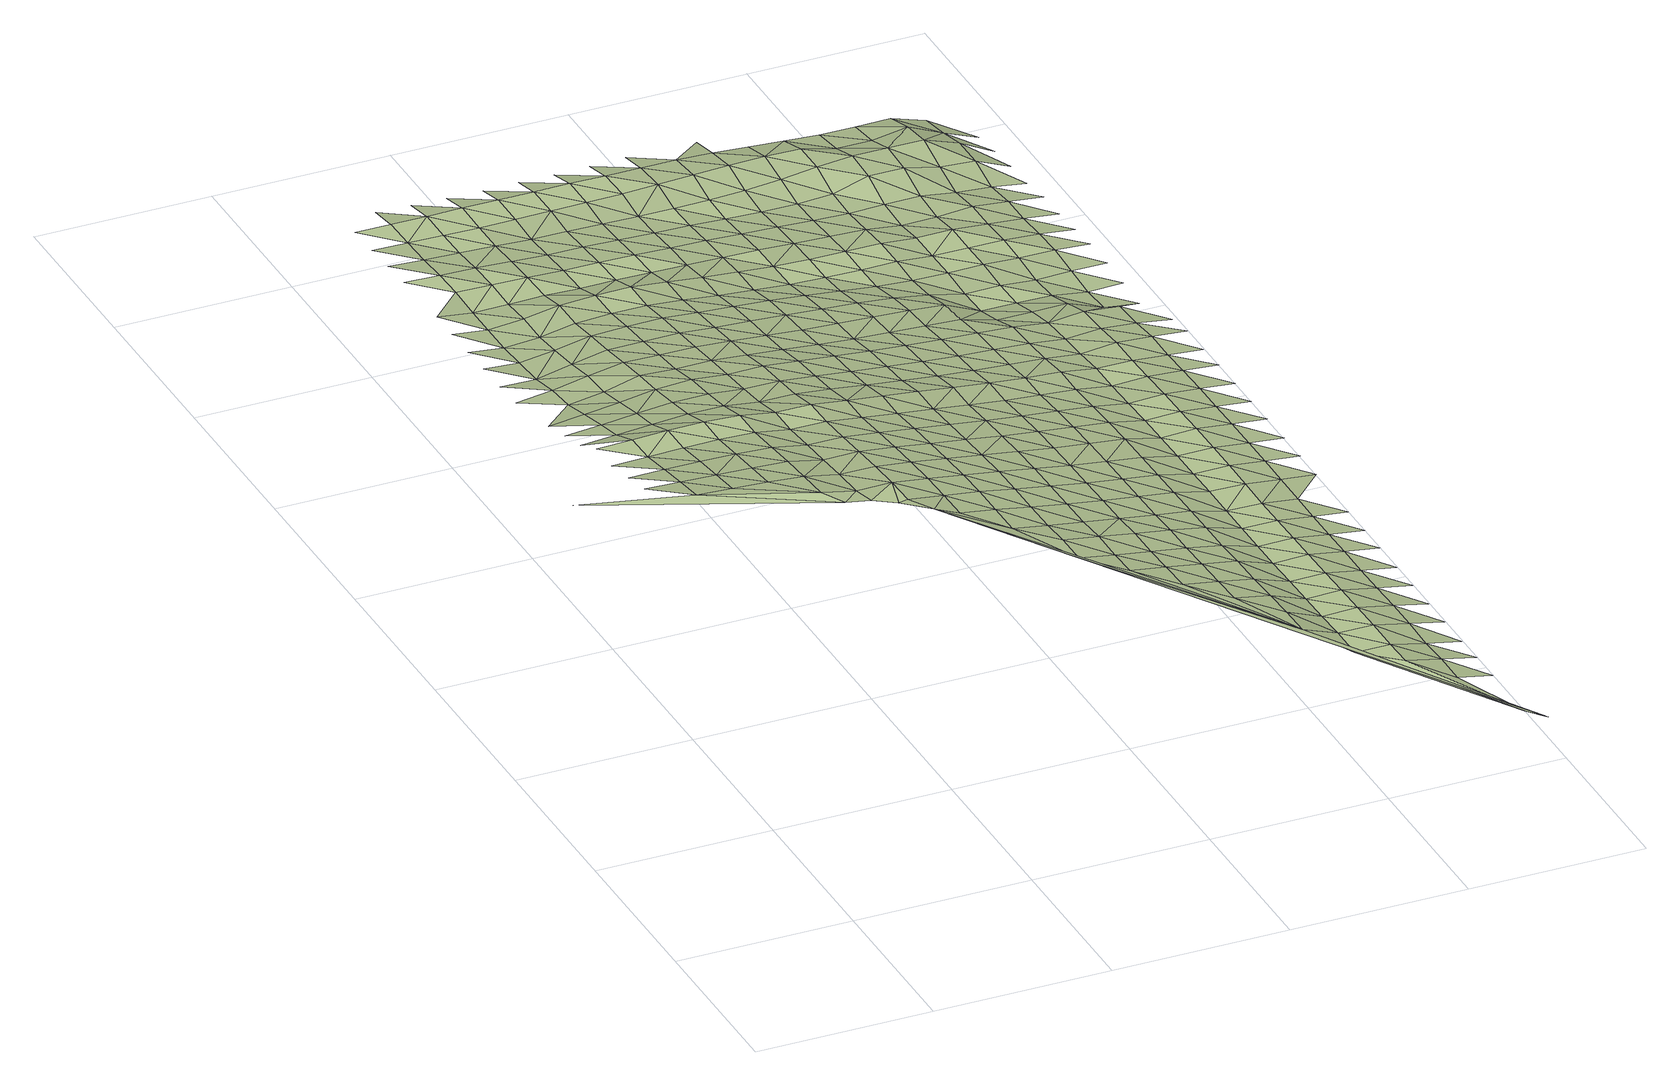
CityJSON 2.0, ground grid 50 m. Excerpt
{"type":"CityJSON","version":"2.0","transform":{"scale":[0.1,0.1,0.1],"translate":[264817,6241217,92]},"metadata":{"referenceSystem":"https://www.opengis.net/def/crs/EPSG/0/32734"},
"CityObjects":{
"terrain1":{"type":"TINRelief","geometry":[{"type":"CompositeSurface","lod":"1","boundaries":[[[0,1,2]],[[0,3,4]],[[1,5,6]],[[0,7,1]],[[5,8,9]],[[10,5,1]],[[8,11,12]],[[10,1,7]],[[13,8,5]],[[11,14,15]],[[10,13,5]],[[7,0,16]],[[14,17,18]],[[19,10,7]],[[11,8,20]],[[13,21,8]],[[11,20,14]],[[17,22,23]],[[8,21,20]],[[24,13,10]],[[23,22,25]],[[10,19,26]],[[7,16,19]],[[4,16,0]],[[27,17,14]],[[13,24,21]],[[10,26,24]],[[27,14,20]],[[28,22,17]],[[25,29,30]],[[21,31,20]],[[27,28,17]],[[26,19,32]],[[21,24,31]],[[25,22,33]],[[32,19,16]],[[29,34,35]],[[20,36,27]],[[22,28,33]],[[26,37,24]],[[36,20,31]],[[38,29,25]],[[37,26,32]],[[34,39,40]],[[41,28,27]],[[25,33,38]],[[24,42,31]],[[27,36,41]],[[43,32,16]],[[34,29,44]],[[16,4,43]],[[42,24,37]],[[39,45,46]],[[44,29,38]],[[33,28,47]],[[36,31,48]],[[28,41,49]],[[4,50,43]],[[45,51,52]],[[48,31,42]],[[33,47,38]],[[37,32,53]],[[54,39,34]],[[47,28,49]],[[32,43,55]],[[44,56,34]],[[36,57,41]],[[42,37,53]],[[39,54,45]],[[51,58,59]],[[32,55,53]],[[34,56,54]],[[57,36,48]],[[38,60,44]],[[49,41,61]],[[59,58,62]],[[60,38,47]],[[63,43,50]],[[64,51,45]],[[42,65,48]],[[61,41,57]],[[63,50,66]],[[55,43,63]],[[67,56,44]],[[53,65,42]],[[64,45,54]],[[49,68,47]],[[44,60,67]],[[69,58,51]],[[70,66,71]],[[57,48,72]],[[68,49,61]],[[73,74,62]],[[66,70,63]],[[64,69,51]],[[65,72,48]],[[60,47,75]],[[76,53,55]],[[54,56,77]],[[56,67,78]],[[63,79,55]],[[61,57,80]],[[47,68,75]],[[81,82,73]],[[62,58,83]],[[53,76,65]],[[77,64,54]],[[69,84,58]],[[56,78,77]],[[55,79,76]],[[72,80,57]],[[70,71,85]],[[70,85,63]],[[60,86,67]],[[62,83,73]],[[58,84,83]],[[87,88,81]],[[86,60,75]],[[71,89,85]],[[68,61,90]],[[72,65,91]],[[80,92,61]],[[79,63,93]],[[94,69,64]],[[78,67,95]],[[89,71,96]],[[64,77,97]],[[76,91,65]],[[68,90,75]],[[98,81,73]],[[93,63,85]],[[61,92,90]],[[95,67,86]],[[99,100,87]],[[69,94,84]],[[101,80,72]],[[64,97,94]],[[98,73,83]],[[78,102,77]],[[79,103,76]],[[91,101,72]],[[71,104,96]],[[89,105,85]],[[106,87,81]],[[107,86,75]],[[103,79,93]],[[102,78,95]],[[108,92,80]],[[105,89,96]],[[107,75,90]],[[98,106,81]],[[84,109,83]],[[76,110,91]],[[97,77,111]],[[84,94,112]],[[101,108,80]],[[93,85,113]],[[114,95,86]],[[76,103,110]],[[77,102,111]],[[109,98,83]],[[99,87,115]],[[84,112,109]],[[113,85,105]],[[106,116,87]],[[107,114,86]],[[92,117,90]],[[97,118,94]],[[91,119,101]],[[108,120,92]],[[103,93,121]],[[102,95,122]],[[99,115,123]],[[124,96,104]],[[87,116,115]],[[91,110,119]],[[118,97,111]],[[105,96,125]],[[117,107,90]],[[121,93,113]],[[92,120,117]],[[95,114,122]],[[94,126,112]],[[127,106,98]],[[128,108,101]],[[125,96,124]],[[98,109,129]],[[103,130,110]],[[111,102,131]],[[94,118,126]],[[104,71,132]],[[128,101,119]],[[113,105,133]],[[106,127,116]],[[134,114,107]],[[98,129,127]],[[103,121,130]],[[122,131,102]],[[135,109,112]],[[136,124,104]],[[137,120,108]],[[133,105,125]],[[107,117,134]],[[110,138,119]],[[111,139,118]],[[135,112,126]],[[104,140,136]],[[128,137,108]],[[113,141,121]],[[116,142,115]],[[110,130,138]],[[131,139,111]],[[125,124,143]],[[129,109,144]],[[145,117,120]],[[146,122,114]],[[141,113,133]],[[116,127,142]],[[114,134,147]],[[126,118,148]],[[119,149,128]],[[143,124,136]],[[144,109,135]],[[120,137,145]],[[130,121,150]],[[122,146,131]],[[115,151,152]],[[146,114,147]],[[149,119,138]],[[139,148,118]],[[153,133,125]],[[117,154,134]],[[129,155,127]],[[150,121,141]],[[140,104,132]],[[151,115,142]],[[140,156,136]],[[157,137,128]],[[125,143,153]],[[154,117,145]],[[155,129,144]],[[158,135,126]],[[130,159,138]],[[139,131,160]],[[148,161,126]],[[156,140,162]],[[128,149,157]],[[141,133,163]],[[127,164,142]],[[147,134,165]],[[159,130,150]],[[146,160,131]],[[135,158,144]],[[143,136,166]],[[153,163,133]],[[161,158,126]],[[165,134,154]],[[164,127,155]],[[162,140,132]],[[145,137,167]],[[149,138,168]],[[169,148,139]],[[166,136,156]],[[137,157,170]],[[171,150,141]],[[151,142,172]],[[147,173,146]],[[168,138,159]],[[160,169,139]],[[154,145,167]],[[174,155,144]],[[163,171,141]],[[172,142,164]],[[167,137,170]],[[147,165,173]],[[153,143,175]],[[156,162,176]],[[177,161,148]],[[149,178,157]],[[143,166,179]],[[174,144,158]],[[180,159,150]],[[146,181,160]],[[151,182,183]],[[176,162,184]],[[178,149,168]],[[169,177,148]],[[184,162,132]],[[175,163,153]],[[154,185,165]],[[186,164,155]],[[71,187,132]],[[175,143,179]],[[171,180,150]],[[173,181,146]],[[151,172,182]],[[156,188,166]],[[170,157,189]],[[185,154,167]],[[174,186,155]],[[158,161,190]],[[191,169,160]],[[177,192,161]],[[188,156,176]],[[189,157,178]],[[163,193,171]],[[173,165,194]],[[168,159,195]],[[180,196,159]],[[160,181,191]],[[190,174,158]],[[179,166,197]],[[172,164,198]],[[170,199,167]],[[163,175,193]],[[132,200,184]],[[190,161,192]],[[194,165,185]],[[186,201,164]],[[176,184,202]],[[203,177,169]],[[197,166,188]],[[159,196,195]],[[199,170,189]],[[204,180,171]],[[181,173,205]],[[182,172,198]],[[206,178,168]],[[200,202,184]],[[164,201,198]],[[169,191,203]],[[179,207,175]],[[185,167,208]],[[209,186,174]],[[204,171,193]],[[205,173,194]],[[176,210,188]],[[192,177,211]],[[178,206,189]],[[207,179,197]],[[174,190,209]],[[208,167,199]],[[168,195,206]],[[200,132,212]],[[213,196,180]],[[182,214,215]],[[202,210,176]],[[211,177,203]],[[193,175,216]],[[194,185,217]],[[201,186,218]],[[191,181,219]],[[220,212,132]],[[204,213,180]],[[181,205,221]],[[214,182,198]],[[197,188,222]],[[216,175,207]],[[217,185,208]],[[209,218,186]],[[190,192,223]],[[202,200,224]],[[196,225,195]],[[191,219,203]],[[199,189,226]],[[219,181,221]],[[211,227,192]],[[210,222,188]],[[189,206,228]],[[229,204,193]],[[198,201,230]],[[194,231,205]],[[212,224,200]],[[196,213,225]],[[190,223,209]],[[207,197,232]],[[208,199,226]],[[193,216,229]],[[223,192,227]],[[231,194,217]],[[218,230,201]],[[189,228,226]],[[202,233,210]],[[195,234,206]],[[203,235,211]],[[220,132,236]],[[222,232,197]],[[212,220,237]],[[204,238,213]],[[221,205,239]],[[240,214,198]],[[224,233,202]],[[234,195,225]],[[235,203,219]],[[216,207,241]],[[208,242,217]],[[243,218,209]],[[244,237,220]],[[238,204,229]],[[230,240,198]],[[239,205,231]],[[222,210,245]],[[246,227,211]],[[228,206,247]],[[207,232,241]],[[243,209,223]],[[226,242,208]],[[248,224,212]],[[221,249,219]],[[250,251,214]],[[233,245,210]],[[211,235,246]],[[247,206,234]],[[229,216,252]],[[244,220,236]],[[231,217,253]],[[254,230,218]],[[225,213,255]],[[237,248,212]],[[213,238,256]],[[249,221,239]],[[240,250,214]],[[232,222,257]],[[252,216,241]],[[242,253,217]],[[254,218,243]],[[223,227,258]],[[259,233,224]],[[235,219,260]],[[234,225,255]],[[261,226,228]],[[236,132,187]],[[255,213,256]],[[227,246,262]],[[245,257,222]],[[228,247,263]],[[264,237,244]],[[229,265,238]],[[266,240,230]],[[239,231,267]],[[248,259,224]],[[219,249,260]],[[243,223,258]],[[232,268,241]],[[226,261,242]],[[265,229,252]],[[258,227,262]],[[264,244,269]],[[253,267,231]],[[254,266,230]],[[228,263,261]],[[269,244,236]],[[245,233,270]],[[234,271,247]],[[235,272,246]],[[257,268,232]],[[273,248,237]],[[256,238,274]],[[275,250,240]],[[233,259,270]],[[271,234,255]],[[272,235,260]],[[252,241,276]],[[253,242,277]],[[243,278,254]],[[239,279,249]],[[273,237,264]],[[274,238,265]],[[240,266,275]],[[267,280,239]],[[257,245,281]],[[262,246,282]],[[263,247,283]],[[268,276,241]],[[278,243,258]],[[261,277,242]],[[284,259,248]],[[260,249,279]],[[285,286,250]],[[270,281,245]],[[239,280,279]],[[283,247,271]],[[282,246,272]],[[265,252,287]],[[288,267,253]],[[264,269,289]],[[290,266,254]],[[255,256,291]],[[256,274,292]],[[273,284,248]],[[250,275,285]],[[262,293,258]],[[257,294,268]],[[263,295,261]],[[276,287,252]],[[277,288,253]],[[254,278,290]],[[259,296,270]],[[271,255,291]],[[260,297,272]],[[291,256,292]],[[293,262,282]],[[281,294,257]],[[263,283,295]],[[265,298,274]],[[299,273,264]],[[300,280,267]],[[284,296,259]],[[279,297,260]],[[278,258,301]],[[276,268,302]],[[275,266,303]],[[261,304,277]],[[287,298,265]],[[266,290,305]],[[288,300,267]],[[306,281,270]],[[271,307,283]],[[282,272,308]],[[301,258,293]],[[294,302,268]],[[295,304,261]],[[284,273,309]],[[292,274,310]],[[275,303,285]],[[296,306,270]],[[303,266,305]],[[307,271,291]],[[297,308,272]],[[287,276,311]],[[278,312,290]],[[313,288,277]],[[280,314,279]],[[298,310,274]],[[300,315,280]],[[316,294,281]],[[293,282,317]],[[295,283,318]],[[302,311,276]],[[312,278,301]],[[277,304,313]],[[292,319,291]],[[320,296,284]],[[297,279,314]],[[285,321,322]],[[306,316,281]],[[280,315,314]],[[318,283,307]],[[308,317,282]],[[323,300,288]],[[305,290,324]],[[310,319,292]],[[321,285,303]],[[298,287,325]],[[302,294,326]],[[304,295,327]],[[311,328,287]],[[288,313,323]],[[324,290,312]],[[301,293,329]],[[330,306,296]],[[307,291,331]],[[297,332,308]],[[317,333,293]],[[316,326,294]],[[327,295,318]],[[310,298,325]],[[305,334,303]],[[315,300,335]],[[287,328,325]],[[319,331,291]],[[332,297,314]],[[312,301,329]],[[336,311,302]],[[293,333,329]],[[335,300,323]],[[334,305,324]],[[316,306,337]],[[313,304,338]],[[318,307,339]],[[317,308,340]],[[326,336,302]],[[304,327,341]],[[310,342,319]],[[321,303,343]],[[331,339,307]],[[340,308,332]],[[344,328,311]],[[313,338,323]],[[312,345,324]],[[315,346,314]],[[342,310,325]],[[343,303,334]],[[338,304,341]],[[335,347,315]],[[326,316,348]],[[333,317,349]],[[318,350,327]],[[336,344,311]],[[345,312,329]],[[331,319,351]],[[332,314,346]],[[321,352,353]],[[315,347,346]],[[339,350,318]],[[349,317,340]],[[323,354,335]],[[334,324,355]],[[351,319,342]],[[352,321,343]],[[325,328,356]],[[333,357,329]],[[326,358,336]],[[341,327,359]],[[344,360,328]],[[354,323,338]],[[355,324,345]],[[339,331,361]],[[332,362,340]],[[357,333,349]],[[350,359,327]],[[342,325,356]],[[343,334,363]],[[364,347,335]],[[328,360,356]],[[361,331,351]],[[346,362,332]],[[345,329,365]],[[344,336,366]],[[341,367,338]],[[335,354,364]],[[363,334,355]],[[339,368,350]],[[349,340,369]],[[365,329,357]],[[359,367,341]],[[351,342,370]],[[343,371,352]],[[339,361,368]],[[362,369,340]],[[360,344,372]],[[354,338,373]],[[355,345,374]],[[346,347,375]],[[356,370,342]],[[343,363,371]],[[347,364,376]],[[357,349,377]],[[359,350,378]],[[345,365,374]],[[367,373,338]],[[351,379,361]],[[346,375,362]],[[347,376,375]],[[350,368,378]],[[369,377,349]],[[354,380,364]],[[355,381,363]],[[370,379,351]],[[352,371,382]],[[356,360,383]],[[367,359,384]],[[373,380,354]],[[381,355,374]],[[365,357,385]],[[368,361,386]],[[369,362,387]],[[377,388,357]],[[352,382,389]],[[378,384,359]],[[370,356,383]],[[371,363,390]],[[376,364,391]],[[362,375,387]],[[379,386,361]],[[374,365,385]],[[367,392,373]],[[357,388,385]],[[380,391,364]],[[363,381,390]],[[368,393,378]],[[394,377,369]],[[384,392,367]],[[370,395,379]],[[376,396,375]],[[371,397,382]],[[386,393,368]],[[387,394,369]],[[380,373,398]],[[374,399,381]],[[390,397,371]],[[376,391,396]],[[400,388,377]],[[384,378,401]],[[399,374,385]],[[392,398,373]],[[386,379,402]],[[403,387,375]],[[394,400,377]],[[393,401,378]],[[391,380,404]],[[390,381,405]],[[403,375,396]],[[382,397,406]],[[388,407,385]],[[392,384,408]],[[398,404,380]],[[405,381,399]],[[409,394,387]],[[393,386,410]],[[400,407,388]],[[401,408,384]],[[397,390,411]],[[409,387,403]],[[412,399,385]],[[396,391,413]],[[392,414,398]],[[404,415,391]],[[411,390,405]],[[393,416,401]],[[417,400,394]],[[407,412,385]],[[408,414,392]],[[403,396,413]],[[413,391,415]],[[409,417,394]],[[404,398,418]],[[419,405,399]],[[406,397,420]],[[397,411,421]],[[408,401,422]],[[412,419,399]],[[414,418,398]],[[407,400,423]],[[424,409,403]],[[420,397,421]],[[417,425,400]],[[415,404,426]],[[411,405,427]],[[424,403,413]],[[412,407,423]],[[414,408,428]],[[418,426,404]],[[419,427,405]],[[400,425,423]],[[429,417,409]],[[430,421,411]],[[409,424,429]],[[412,431,419]],[[413,415,432]],[[414,433,418]],[[427,430,411]],[[426,434,415]],[[435,425,417]],[[431,412,423]],[[424,413,432]],[[421,436,420]],[[432,415,434]],[[429,435,417]],[[427,419,437]],[[426,418,438]],[[430,436,421]],[[425,439,423]],[[437,419,431]],[[440,429,424]],[[435,439,425]],[[434,426,441]],[[430,427,442]],[[440,424,432]],[[436,443,420]],[[444,431,423]],[[442,427,437]],[[445,435,429]],[[439,444,423]],[[430,446,436]],[[445,429,440]],[[447,437,431]],[[432,434,448]],[[430,442,446]],[[449,439,435]],[[444,447,431]],[[443,436,450]],[[440,432,448]],[[445,449,435]],[[442,437,451]],[[450,436,446]],[[444,439,452]],[[447,451,437]],[[440,453,445]],[[439,449,452]],[[454,446,442]],[[450,455,443]],[[447,444,456]],[[451,454,442]],[[457,449,445]],[[452,456,444]],[[447,458,451]],[[450,446,459]],[[454,460,446]],[[452,449,461]],[[456,458,447]],[[455,450,459]],[[459,446,460]],[[454,451,462]],[[463,456,452]],[[458,462,451]],[[460,454,464]],[[459,465,455]],[[466,458,456]],[[462,464,454]],[[462,458,467]],[[459,460,468]],[[464,469,460]],[[465,459,468]],[[468,460,469]],[[470,464,462]],[[471,469,464]],[[472,465,468]],[[469,473,468]],[[474,472,468]]]}]}
},
"vertices":[
[309,1665,304],[309,1765,288],[209,1765,291],[9,1765,291],[661,1519,275],[309,1865,271],[209,1865,271],[409,1665,299],[309,1970,252],[209,1970,249],[409,1765,285],[309,2065,252],[209,2065,249],[409,1865,271],[309,2165,212],[209,2165,205],[610,1560,295],[309,2260,191],[209,2260,182],[509,1665,293],[409,2065,255],[409,1970,255],[309,2365,166],[209,2365,154],[509,1865,269],[309,2465,140],[509,1765,282],[409,2165,220],[409,2260,201],[309,2565,130],[209,2565,116],[509,1970,256],[610,1665,286],[409,2365,178],[309,2665,109],[209,2665,110],[509,2065,256],[610,1765,276],[409,2465,155],[309,2770,101],[209,2770,108],[509,2165,226],[610,1865,264],[710,1560,275],[409,2565,149],[309,2865,94],[209,2865,105],[509,2365,191],[610,1970,252],[509,2260,209],[722,1493,279],[309,2965,94],[209,2965,105],[710,1765,257],[409,2770,114],[710,1665,267],[409,2665,129],[610,2065,252],[309,3060,94],[209,3060,105],[509,2465,180],[610,2165,226],[309,3165,98],[810,1560,275],[409,2865,102],[710,1865,247],[781,1453,279],[509,2565,164],[610,2260,211],[409,2965,102],[810,1460,279],[850,1383,283],[710,1970,236],[309,3265,95],[209,3265,98],[610,2365,197],[810,1765,257],[509,2770,132],[509,2665,148],[810,1665,267],[710,2065,236],[309,3365,87],[209,3365,92],[409,3165,96],[409,3060,94],[910,1460,267],[610,2465,175],[309,3465,83],[209,3465,86],[910,1360,269],[710,2260,201],[810,1865,247],[710,2165,213],[910,1560,263],[509,2965,119],[610,2565,162],[1010,1255,255],[509,2865,119],[409,3265,92],[309,3570,82],[209,3570,83],[810,1970,236],[610,2665,149],[910,1665,256],[1110,1060,248],[1010,1360,254],[409,3365,83],[710,2365,188],[810,2065,236],[509,3165,94],[910,1765,246],[610,2770,137],[509,3060,97],[1010,1460,254],[710,2465,175],[409,3570,82],[409,3465,81],[810,2260,201],[610,2865,124],[910,1865,236],[810,2165,213],[1010,1560,249],[710,2565,162],[309,3665,66],[1110,1160,248],[1110,1255,239],[610,2965,124],[509,3365,80],[910,1970,224],[509,3265,88],[1010,1665,242],[710,2665,149],[1511,560,208],[1110,1360,238],[810,2365,188],[610,3060,94],[1210,1060,233],[910,2065,224],[1010,1765,233],[710,2770,137],[1210,965,238],[1110,1460,238],[509,3465,79],[1210,1160,233],[610,3165,90],[910,2165,203],[810,2565,155],[810,2465,168],[710,2865,124],[1010,1865,223],[1110,1560,235],[509,3570,82],[409,3665,63],[1210,1255,225],[910,2260,191],[610,3265,82],[1311,965,223],[1010,1970,212],[710,3060,94],[1110,1665,228],[810,2665,142],[710,2965,124],[1311,860,228],[1210,1360,222],[610,3365,75],[910,2365,179],[1311,1060,218],[1010,2165,192],[1110,1765,220],[810,2770,130],[1010,2065,212],[1210,1460,222],[610,3465,81],[910,2465,159],[710,3165,90],[1311,1255,211],[1411,860,212],[810,2865,116],[1110,1865,211],[1311,1160,218],[1210,1560,220],[910,2565,148],[610,3570,82],[509,3665,60],[1411,760,218],[1010,2260,181],[710,3265,82],[1953,8,138],[1411,965,208],[1110,1970,201],[810,3060,92],[910,2665,136],[810,2965,116],[1311,1360,208],[1010,2365,170],[1210,1765,207],[1210,1665,214],[1411,1060,204],[710,3465,81],[1110,2065,201],[1511,660,205],[710,3365,75],[1511,760,200],[910,2770,123],[1311,1460,207],[1010,2465,150],[1210,1865,199],[1411,1160,204],[1110,2165,181],[810,3165,88],[1511,860,196],[910,2865,105],[1611,560,172],[1311,1560,205],[710,3570,82],[610,3665,58],[1411,1255,198],[1110,2260,171],[810,3265,79],[1010,2665,130],[1611,455,171],[1010,2565,140],[1511,965,193],[910,3060,91],[1611,660,168],[1311,1665,201],[1210,2065,189],[910,2965,105],[1210,1970,189],[1411,1360,196],[810,3365,72],[1110,2365,161],[1511,1060,188],[1611,760,166],[1311,1765,195],[1010,2770,117],[1911,60,138],[1711,455,171],[1411,1460,194],[1110,2465,143],[810,3465,82],[1511,1160,188],[1210,2165,170],[910,3165,85],[1711,360,175],[1611,860,164],[1010,2865,97],[1311,1865,188],[1711,560,172],[1110,2565,134],[810,3570,82],[710,3665,58],[1511,1255,185],[1210,2260,162],[910,3265,76],[1411,1665,190],[1411,1560,193],[1611,965,162],[1010,3060,88],[1711,660,171],[1110,2665,124],[1311,2065,178],[1010,2965,97],[1311,1970,178],[1811,360,154],[1511,1360,184],[910,3365,71],[1210,2365,153],[1611,1060,160],[1811,260,154],[1711,760,168],[1411,1765,185],[1110,2770,108],[1811,455,150],[1511,1460,182],[910,3465,84],[1611,1160,160],[1311,2165,162],[1010,3165,82],[1210,2565,130],[1210,2465,138],[1711,860,166],[1110,2865,89],[1411,1865,178],[1811,560,153],[910,3570,81],[810,3665,56],[1611,1255,161],[1311,2260,154],[1911,260,135],[1010,3265,73],[1511,1665,178],[1511,1560,181],[1110,2965,89],[1711,965,164],[1411,1970,169],[1811,660,152],[1210,2665,118],[1611,1360,162],[1911,360,135],[1311,2365,146],[1110,3060,86],[1711,1060,162],[1010,3465,87],[1411,2065,169],[1010,3365,70],[1811,760,150],[1511,1765,174],[1210,2770,97],[1911,455,131],[1611,1460,161],[1711,1160,160],[1110,3165,78],[1411,2165,155],[1311,2565,125],[1311,2465,133],[1811,860,149],[1210,2865,86],[1511,1865,168],[1611,1560,161],[1911,560,133],[1010,3570,80],[910,3665,57],[1411,2260,148],[1110,3265,69],[1711,1360,161],[1811,965,149],[1511,1970,162],[1711,1255,160],[1210,3060,82],[1911,660,133],[1611,1665,158],[1311,2665,108],[1210,2965,86],[1110,3365,71],[1411,2365,141],[1811,1060,148],[1911,760,134],[1511,2165,149],[1611,1765,156],[1311,2770,86],[1511,2065,162],[1711,1460,162],[1110,3465,91],[1811,1160,148],[1210,3165,74],[1411,2565,117],[1411,2465,128],[1911,860,134],[1311,2865,84],[1611,1865,152],[1711,1560,161],[1110,3570,79],[1010,3665,60],[1511,2260,143],[1210,3265,65],[1811,1360,150],[1311,2965,84],[1911,965,135],[1611,1970,148],[1811,1255,148],[1711,1665,161],[1411,2665,92],[1210,3365,75],[1511,2365,135],[1311,3060,78],[1911,1060,135],[1611,2065,148],[1711,1765,158],[1411,2770,79],[1811,1460,151],[1210,3465,95],[1911,1160,137],[1611,2165,138],[1311,3165,69],[1511,2565,75],[1511,2465,102],[1411,2865,84],[1711,1865,156],[1811,1560,151],[1611,2260,132],[1311,3265,64],[1210,3570,76],[1911,1360,140],[1711,1970,152],[1411,3060,75],[1811,1665,151],[1511,2665,72],[1411,2965,84],[1210,3665,56],[1311,3365,84],[1611,2365,123],[1711,2065,148],[1811,1765,149],[1511,2770,78],[1911,1460,141],[1611,2465,102],[1311,3465,98],[1711,2165,148],[1411,3165,66],[1511,2865,77],[1811,1865,148],[1911,1560,142],[1611,2565,75],[1711,2260,138],[1411,3265,70],[1311,3570,70],[1511,2965,77],[1811,1970,145],[1611,2665,72],[1911,1665,141],[1411,3365,97],[1511,3060,63],[1711,2465,103],[1811,2065,141],[1711,2365,132],[1911,1765,140],[1611,2770,78],[1811,2165,141],[1511,3165,69],[1411,3570,63],[1411,3465,96],[1911,1865,139],[1611,2965,77],[1711,2565,73],[1611,2865,77],[1811,2260,131],[1511,3265,99],[1911,1970,137],[1711,2665,65],[1511,3365,105],[1611,3060,63],[1811,2465,67],[1911,2065,133],[1811,2365,123],[1711,2770,73],[1511,3465,73],[1611,3165,69],[1911,2165,133],[1711,2865,76],[1811,2565,59],[1911,2260,117],[1611,3265,99],[1511,3570,57],[1711,2965,70],[1811,2665,67],[1611,3365,105],[1711,3060,70],[1911,2465,54],[1811,2770,73],[1611,3465,73],[1711,3165,56],[1811,2865,69],[1911,2565,61],[1711,3265,77],[1611,3570,57],[1811,2965,61],[1911,2665,67],[1811,3060,61],[1711,3465,88],[1711,3365,104],[1911,2770,66],[1811,3165,47],[1911,2865,59],[1811,3265,71],[1711,3570,57],[1911,2965,51],[1911,3060,51],[1811,3465,46],[1811,3365,71],[1911,3165,34],[1911,3265,30],[1811,3570,27],[1911,3365,22],[1911,3465,9]
]}
